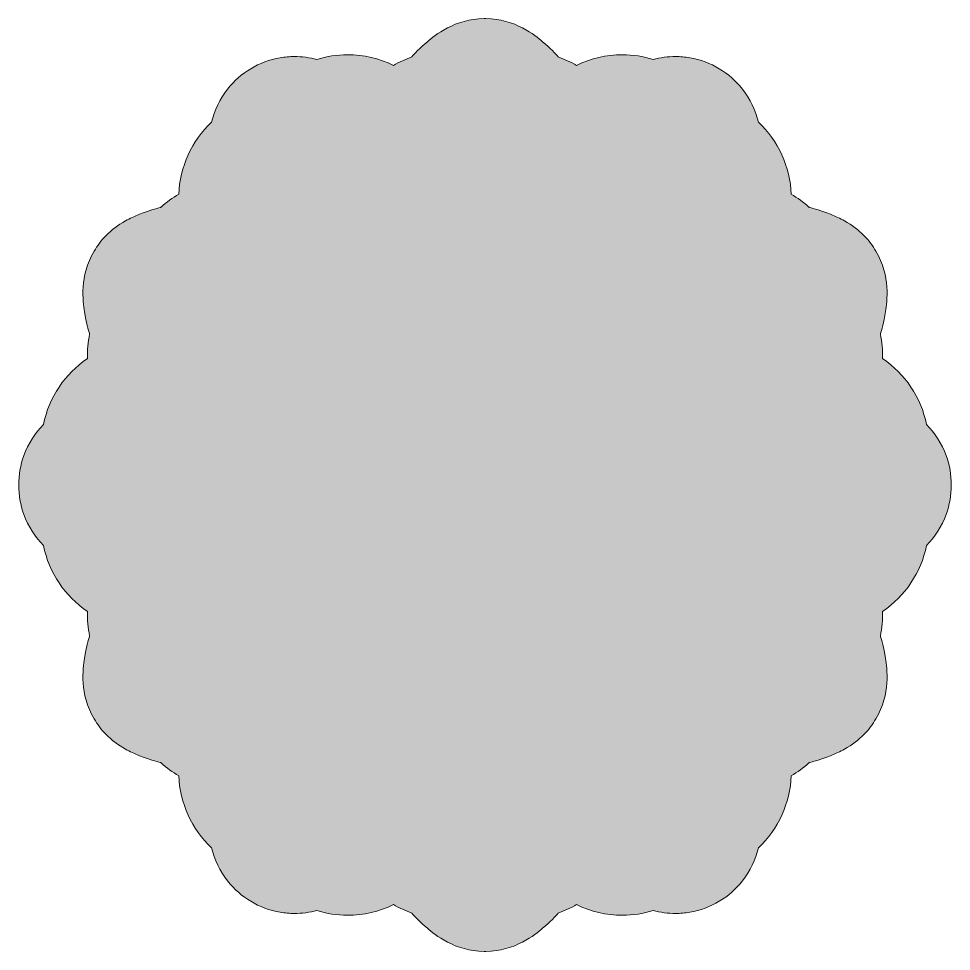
# Model space of a CAD drawing. Header units: inches. Extents: x 53 to 3001, y -2987 to -53.
# Drawn here: x 2107 to 3001, y -2987 to -2093 of the extents above; entities that cross this region are included whole.
import ezdxf

# ---------------------------------------------------------------- set-up
doc = ezdxf.new("R2010")
doc.units = ezdxf.units.IN
doc.header["$MEASUREMENT"] = 0
doc.layers.add('_U+0421_U+043B_U+043E_U+0439 1', color=7, linetype='Continuous')

msp = doc.modelspace()

# ---------------------------------------------------------------- hatches: boundary and pattern name
at = {"layer": '_U+0421_U+043B_U+043E_U+0439 1', "true_color": 0x00243d}
h = msp.add_hatch(color=158, dxfattribs=at)
h.dxf.hatch_style = 2
edge = h.paths.add_edge_path()
edge.add_spline(control_points=[(2996.14, -2511.84), (2991.94, -2500.45), (2985.45, -2490.3), (2977.27, -2481.88), (2972.07, -2456.03), (2956.75, -2433.41), (2935.23, -2418.86), (2935.38, -2410.93), (2934.67, -2403.01), (2933.1, -2395.26), (2934.51, -2391.26), (2936.29, -2384.85), (2937.98, -2373.73), (2939.42, -2364.28), (2943.16, -2339.72), (2928.65, -2315.81), (2922.93, -2305.92), (2913.64, -2295.12), (2898.57, -2286.79), (2894.6, -2284.6), (2890.23, -2282.55), (2885.2, -2280.53), (2875.89, -2276.78), (2869.47, -2274.96), (2865.04, -2274), (2864.87, -2273.86), (2864.71, -2273.71), (2864.54, -2273.56), (2859.27, -2268.86), (2853.62, -2264.74), (2847.66, -2261.25), (2846.49, -2235.11), (2835.3, -2210.12), (2816.23, -2192.27), (2813.37, -2180.81), (2808.17, -2169.94), (2800.76, -2160.46), (2794.56, -2152.52), (2787.02, -2145.96), (2778.59, -2141.05), (2770.09, -2135.78), (2760.51, -2132.16), (2750.34, -2130.47), (2745.84, -2129.72), (2741.25, -2129.35), (2736.69, -2129.35), (2729.4, -2129.35), (2722.19, -2130.31), (2715.23, -2132.14), (2705.75, -2129.11), (2695.87, -2127.57), (2685.78, -2127.57), (2670.43, -2127.57), (2655.39, -2131.14), (2641.81, -2137.86), (2636.22, -2134.58), (2630.31, -2131.82), (2624.18, -2129.62), (2621.41, -2126.33), (2616.95, -2121.69), (2609.22, -2115.18), (2602.02, -2109.11), (2582.91, -2093), (2554.73, -2093), (2554.49, -2093), (2554.24, -2093), (2554, -2093), (2553.76, -2093), (2553.51, -2093), (2553.27, -2093), (2525.09, -2093), (2505.98, -2109.11), (2498.78, -2115.17), (2491.05, -2121.69), (2486.59, -2126.33), (2483.82, -2129.62), (2477.69, -2131.82), (2471.78, -2134.58), (2466.19, -2137.86), (2452.61, -2131.14), (2437.57, -2127.57), (2422.22, -2127.57), (2412.13, -2127.57), (2402.25, -2129.11), (2392.77, -2132.14), (2385.81, -2130.31), (2378.6, -2129.35), (2371.32, -2129.35), (2366.75, -2129.35), (2362.16, -2129.72), (2357.69, -2130.47), (2347.5, -2132.15), (2337.91, -2135.78), (2329.4, -2141.06), (2320.98, -2145.96), (2313.46, -2152.5), (2307.26, -2160.43), (2299.84, -2169.92), (2294.64, -2180.8), (2291.77, -2192.27), (2272.7, -2210.12), (2261.5, -2235.12), (2260.34, -2261.25), (2254.38, -2264.75), (2248.72, -2268.86), (2243.45, -2273.56), (2243.29, -2273.71), (2243.12, -2273.86), (2242.96, -2274.01), (2238.52, -2274.96), (2232.1, -2276.79), (2222.79, -2280.54), (2217.77, -2282.56), (2213.4, -2284.61), (2209.43, -2286.8), (2194.37, -2295.12), (2185.08, -2305.92), (2179.36, -2315.79), (2164.84, -2339.71), (2168.58, -2364.29), (2170.02, -2373.74), (2171.71, -2384.86), (2173.49, -2391.26), (2174.89, -2395.26), (2173.33, -2403.01), (2172.61, -2410.94), (2172.77, -2418.86), (2151.25, -2433.42), (2135.93, -2456.03), (2130.73, -2481.88), (2122.55, -2490.3), (2116.06, -2500.45), (2111.87, -2511.84), (2108.51, -2520.96), (2106.89, -2530.51), (2107.03, -2539.98), (2106.89, -2549.46), (2108.5, -2559.03), (2111.87, -2568.15), (2116.06, -2579.55), (2122.55, -2589.7), (2130.73, -2598.12), (2135.93, -2623.97), (2151.25, -2646.58), (2172.77, -2661.14), (2172.62, -2669.06), (2173.33, -2676.99), (2174.89, -2684.74), (2173.49, -2688.74), (2171.71, -2695.15), (2170.02, -2706.26), (2168.58, -2715.72), (2164.84, -2740.29), (2179.36, -2764.21), (2185.08, -2774.09), (2194.37, -2784.88), (2209.44, -2793.21), (2213.4, -2795.4), (2217.77, -2797.44), (2222.8, -2799.47), (2232.11, -2803.21), (2238.53, -2805.04), (2242.96, -2805.99), (2243.12, -2806.14), (2243.29, -2806.29), (2243.45, -2806.44), (2248.72, -2811.14), (2254.38, -2815.25), (2260.34, -2818.75), (2261.5, -2844.88), (2272.7, -2869.88), (2291.77, -2887.73), (2294.64, -2899.2), (2299.84, -2910.08), (2307.26, -2919.57), (2313.46, -2927.5), (2321, -2934.05), (2329.43, -2938.96), (2337.92, -2944.22), (2347.49, -2947.84), (2357.67, -2949.53), (2362.16, -2950.28), (2366.75, -2950.65), (2371.32, -2950.65), (2378.61, -2950.65), (2385.82, -2949.69), (2392.78, -2947.86), (2402.25, -2950.89), (2412.14, -2952.43), (2422.23, -2952.43), (2437.58, -2952.43), (2452.61, -2948.86), (2466.19, -2942.14), (2471.79, -2945.42), (2477.69, -2948.18), (2483.82, -2950.38), (2486.6, -2953.68), (2491.06, -2958.31), (2498.78, -2964.83), (2505.98, -2970.89), (2525.09, -2987), (2553.27, -2987), (2553.51, -2987), (2553.76, -2987), (2554, -2987), (2554.25, -2987), (2554.49, -2987), (2554.73, -2987), (2582.91, -2987), (2602.03, -2970.89), (2609.22, -2964.83), (2616.96, -2958.3), (2621.41, -2953.67), (2624.18, -2950.38), (2630.32, -2948.18), (2636.22, -2945.42), (2641.81, -2942.14), (2655.39, -2948.86), (2670.43, -2952.43), (2685.78, -2952.43), (2695.87, -2952.43), (2705.75, -2950.89), (2715.23, -2947.86), (2722.19, -2949.69), (2729.4, -2950.65), (2736.69, -2950.65), (2741.25, -2950.65), (2745.85, -2950.27), (2750.34, -2949.53), (2760.54, -2947.84), (2770.13, -2944.21), (2778.64, -2938.92), (2787.03, -2934.02), (2794.55, -2927.49), (2800.74, -2919.57), (2808.16, -2910.08), (2813.37, -2899.19), (2816.23, -2887.73), (2835.3, -2869.87), (2846.5, -2844.88), (2847.67, -2818.75), (2853.62, -2815.25), (2859.28, -2811.13), (2864.55, -2806.43), (2864.71, -2806.29), (2864.88, -2806.14), (2865.04, -2805.99), (2869.46, -2805.04), (2875.88, -2803.21), (2885.21, -2799.46), (2890.23, -2797.44), (2894.61, -2795.39), (2898.57, -2793.2), (2913.64, -2784.87), (2922.93, -2774.08), (2928.65, -2764.19), (2943.16, -2740.27), (2939.42, -2715.71), (2937.98, -2706.25), (2936.29, -2695.14), (2934.51, -2688.74), (2933.11, -2684.74), (2934.67, -2676.98), (2935.39, -2669.06), (2935.23, -2661.13), (2956.75, -2646.58), (2972.07, -2623.96), (2977.27, -2598.12), (2985.45, -2589.69), (2991.94, -2579.55), (2996.13, -2568.16), (2999.49, -2559.04), (3001.11, -2549.49), (3000.97, -2540.02), (3001.11, -2530.53), (2999.5, -2520.97), (2996.14, -2511.84)], knot_values=[0, 0, 0, 0, 1, 1, 1, 2, 2, 2, 3, 3, 3, 4, 4, 4, 5, 5, 5, 6, 6, 6, 7, 7, 7, 8, 8, 8, 9, 9, 9, 10, 10, 10, 11, 11, 11, 12, 12, 12, 13, 13, 13, 14, 14, 14, 15, 15, 15, 16, 16, 16, 17, 17, 17, 18, 18, 18, 19, 19, 19, 20, 20, 20, 21, 21, 21, 22, 22, 22, 23, 23, 23, 24, 24, 24, 25, 25, 25, 26, 26, 26, 27, 27, 27, 28, 28, 28, 29, 29, 29, 30, 30, 30, 31, 31, 31, 32, 32, 32, 33, 33, 33, 34, 34, 34, 35, 35, 35, 36, 36, 36, 37, 37, 37, 38, 38, 38, 39, 39, 39, 40, 40, 40, 41, 41, 41, 42, 42, 42, 43, 43, 43, 44, 44, 44, 45, 45, 45, 46, 46, 46, 47, 47, 47, 48, 48, 48, 49, 49, 49, 50, 50, 50, 51, 51, 51, 52, 52, 52, 53, 53, 53, 54, 54, 54, 55, 55, 55, 56, 56, 56, 57, 57, 57, 58, 58, 58, 59, 59, 59, 60, 60, 60, 61, 61, 61, 62, 62, 62, 63, 63, 63, 64, 64, 64, 65, 65, 65, 66, 66, 66, 67, 67, 67, 68, 68, 68, 69, 69, 69, 70, 70, 70, 71, 71, 71, 72, 72, 72, 73, 73, 73, 74, 74, 74, 75, 75, 75, 76, 76, 76, 77, 77, 77, 78, 78, 78, 79, 79, 79, 80, 80, 80, 81, 81, 81, 82, 82, 82, 83, 83, 83, 84, 84, 84, 85, 85, 85, 86, 86, 86, 87, 87, 87, 88, 88, 88, 89, 89, 89, 90, 90, 90, 91, 91, 91, 92, 92, 92, 92], degree=3, periodic=1)

# ---------------------------------------------------------------- linework, layer by layer
at = {"layer": '_U+0421_U+043B_U+043E_U+0439 1', "lineweight": 0}
msp.add_open_spline([(2996.14, -2511.84), (2991.94, -2500.45), (2985.45, -2490.3), (2977.27, -2481.88), (2972.07, -2456.03), (2956.75, -2433.41), (2935.23, -2418.86), (2935.38, -2410.93), (2934.67, -2403.01), (2933.1, -2395.26), (2934.51, -2391.26), (2936.29, -2384.85), (2937.98, -2373.73), (2939.42, -2364.28), (2943.16, -2339.72), (2928.65, -2315.81), (2922.93, -2305.92), (2913.64, -2295.12), (2898.57, -2286.79), (2894.6, -2284.6), (2890.23, -2282.55), (2885.2, -2280.53), (2875.89, -2276.78), (2869.47, -2274.96), (2865.04, -2274), (2864.87, -2273.86), (2864.71, -2273.71), (2864.54, -2273.56), (2859.27, -2268.86), (2853.62, -2264.74), (2847.66, -2261.25), (2846.49, -2235.11), (2835.3, -2210.12), (2816.23, -2192.27), (2813.37, -2180.81), (2808.17, -2169.94), (2800.76, -2160.46), (2794.56, -2152.52), (2787.02, -2145.96), (2778.59, -2141.05), (2770.09, -2135.78), (2760.51, -2132.16), (2750.34, -2130.47), (2745.84, -2129.72), (2741.25, -2129.35), (2736.69, -2129.35), (2729.4, -2129.35), (2722.19, -2130.31), (2715.23, -2132.14), (2705.75, -2129.11), (2695.87, -2127.57), (2685.78, -2127.57), (2670.43, -2127.57), (2655.39, -2131.14), (2641.81, -2137.86), (2636.22, -2134.58), (2630.31, -2131.82), (2624.18, -2129.62), (2621.41, -2126.33), (2616.95, -2121.69), (2609.22, -2115.18), (2602.02, -2109.11), (2582.91, -2093), (2554.73, -2093), (2554.49, -2093), (2554.24, -2093), (2554, -2093), (2553.76, -2093), (2553.51, -2093), (2553.27, -2093), (2525.09, -2093), (2505.98, -2109.11), (2498.78, -2115.17), (2491.05, -2121.69), (2486.59, -2126.33), (2483.82, -2129.62), (2477.69, -2131.82), (2471.78, -2134.58), (2466.19, -2137.86), (2452.61, -2131.14), (2437.57, -2127.57), (2422.22, -2127.57), (2412.13, -2127.57), (2402.25, -2129.11), (2392.77, -2132.14), (2385.81, -2130.31), (2378.6, -2129.35), (2371.32, -2129.35), (2366.75, -2129.35), (2362.16, -2129.72), (2357.69, -2130.47), (2347.5, -2132.15), (2337.91, -2135.78), (2329.4, -2141.06), (2320.98, -2145.96), (2313.46, -2152.5), (2307.26, -2160.43), (2299.84, -2169.92), (2294.64, -2180.8), (2291.77, -2192.27), (2272.7, -2210.12), (2261.5, -2235.12), (2260.34, -2261.25), (2254.38, -2264.75), (2248.72, -2268.86), (2243.45, -2273.56), (2243.29, -2273.71), (2243.12, -2273.86), (2242.96, -2274.01), (2238.52, -2274.96), (2232.1, -2276.79), (2222.79, -2280.54), (2217.77, -2282.56), (2213.4, -2284.61), (2209.43, -2286.8), (2194.37, -2295.12), (2185.08, -2305.92), (2179.36, -2315.79), (2164.84, -2339.71), (2168.58, -2364.29), (2170.02, -2373.74), (2171.71, -2384.86), (2173.49, -2391.26), (2174.89, -2395.26), (2173.33, -2403.01), (2172.61, -2410.94), (2172.77, -2418.86), (2151.25, -2433.42), (2135.93, -2456.03), (2130.73, -2481.88), (2122.55, -2490.3), (2116.06, -2500.45), (2111.87, -2511.84), (2108.51, -2520.96), (2106.89, -2530.51), (2107.03, -2539.98), (2106.89, -2549.46), (2108.5, -2559.03), (2111.87, -2568.15), (2116.06, -2579.55), (2122.55, -2589.7), (2130.73, -2598.12), (2135.93, -2623.97), (2151.25, -2646.58), (2172.77, -2661.14), (2172.62, -2669.06), (2173.33, -2676.99), (2174.89, -2684.74), (2173.49, -2688.74), (2171.71, -2695.15), (2170.02, -2706.26), (2168.58, -2715.72), (2164.84, -2740.29), (2179.36, -2764.21), (2185.08, -2774.09), (2194.37, -2784.88), (2209.44, -2793.21), (2213.4, -2795.4), (2217.77, -2797.44), (2222.8, -2799.47), (2232.11, -2803.21), (2238.53, -2805.04), (2242.96, -2805.99), (2243.12, -2806.14), (2243.29, -2806.29), (2243.45, -2806.44), (2248.72, -2811.14), (2254.38, -2815.25), (2260.34, -2818.75), (2261.5, -2844.88), (2272.7, -2869.88), (2291.77, -2887.73), (2294.64, -2899.2), (2299.84, -2910.08), (2307.26, -2919.57), (2313.46, -2927.5), (2321, -2934.05), (2329.43, -2938.96), (2337.92, -2944.22), (2347.49, -2947.84), (2357.67, -2949.53), (2362.16, -2950.28), (2366.75, -2950.65), (2371.32, -2950.65), (2378.61, -2950.65), (2385.82, -2949.69), (2392.78, -2947.86), (2402.25, -2950.89), (2412.14, -2952.43), (2422.23, -2952.43), (2437.58, -2952.43), (2452.61, -2948.86), (2466.19, -2942.14), (2471.79, -2945.42), (2477.69, -2948.18), (2483.82, -2950.38), (2486.6, -2953.68), (2491.06, -2958.31), (2498.78, -2964.83), (2505.98, -2970.89), (2525.09, -2987), (2553.27, -2987), (2553.51, -2987), (2553.76, -2987), (2554, -2987), (2554.25, -2987), (2554.49, -2987), (2554.73, -2987), (2582.91, -2987), (2602.03, -2970.89), (2609.22, -2964.83), (2616.96, -2958.3), (2621.41, -2953.67), (2624.18, -2950.38), (2630.32, -2948.18), (2636.22, -2945.42), (2641.81, -2942.14), (2655.39, -2948.86), (2670.43, -2952.43), (2685.78, -2952.43), (2695.87, -2952.43), (2705.75, -2950.89), (2715.23, -2947.86), (2722.19, -2949.69), (2729.4, -2950.65), (2736.69, -2950.65), (2741.25, -2950.65), (2745.85, -2950.27), (2750.34, -2949.53), (2760.54, -2947.84), (2770.13, -2944.21), (2778.64, -2938.92), (2787.03, -2934.02), (2794.55, -2927.49), (2800.74, -2919.57), (2808.16, -2910.08), (2813.37, -2899.19), (2816.23, -2887.73), (2835.3, -2869.87), (2846.5, -2844.88), (2847.67, -2818.75), (2853.62, -2815.25), (2859.28, -2811.13), (2864.55, -2806.43), (2864.71, -2806.29), (2864.88, -2806.14), (2865.04, -2805.99), (2869.46, -2805.04), (2875.88, -2803.21), (2885.21, -2799.46), (2890.23, -2797.44), (2894.61, -2795.39), (2898.57, -2793.2), (2913.64, -2784.87), (2922.93, -2774.08), (2928.65, -2764.19), (2943.16, -2740.27), (2939.42, -2715.71), (2937.98, -2706.25), (2936.29, -2695.14), (2934.51, -2688.74), (2933.11, -2684.74), (2934.67, -2676.98), (2935.39, -2669.06), (2935.23, -2661.13), (2956.75, -2646.58), (2972.07, -2623.96), (2977.27, -2598.12), (2985.45, -2589.69), (2991.94, -2579.55), (2996.13, -2568.16), (2999.49, -2559.04), (3001.11, -2549.49), (3000.97, -2540.02), (3001.11, -2530.53), (2999.5, -2520.97), (2996.14, -2511.84)], degree=3, knots=[0, 0, 0, 0, 1, 1, 1, 2, 2, 2, 3, 3, 3, 4, 4, 4, 5, 5, 5, 6, 6, 6, 7, 7, 7, 8, 8, 8, 9, 9, 9, 10, 10, 10, 11, 11, 11, 12, 12, 12, 13, 13, 13, 14, 14, 14, 15, 15, 15, 16, 16, 16, 17, 17, 17, 18, 18, 18, 19, 19, 19, 20, 20, 20, 21, 21, 21, 22, 22, 22, 23, 23, 23, 24, 24, 24, 25, 25, 25, 26, 26, 26, 27, 27, 27, 28, 28, 28, 29, 29, 29, 30, 30, 30, 31, 31, 31, 32, 32, 32, 33, 33, 33, 34, 34, 34, 35, 35, 35, 36, 36, 36, 37, 37, 37, 38, 38, 38, 39, 39, 39, 40, 40, 40, 41, 41, 41, 42, 42, 42, 43, 43, 43, 44, 44, 44, 45, 45, 45, 46, 46, 46, 47, 47, 47, 48, 48, 48, 49, 49, 49, 50, 50, 50, 51, 51, 51, 52, 52, 52, 53, 53, 53, 54, 54, 54, 55, 55, 55, 56, 56, 56, 57, 57, 57, 58, 58, 58, 59, 59, 59, 60, 60, 60, 61, 61, 61, 62, 62, 62, 63, 63, 63, 64, 64, 64, 65, 65, 65, 66, 66, 66, 67, 67, 67, 68, 68, 68, 69, 69, 69, 70, 70, 70, 71, 71, 71, 72, 72, 72, 73, 73, 73, 74, 74, 74, 75, 75, 75, 76, 76, 76, 77, 77, 77, 78, 78, 78, 79, 79, 79, 80, 80, 80, 81, 81, 81, 82, 82, 82, 83, 83, 83, 84, 84, 84, 85, 85, 85, 86, 86, 86, 87, 87, 87, 88, 88, 88, 89, 89, 89, 90, 90, 90, 91, 91, 91, 92, 92, 92, 92], dxfattribs=at)

doc.saveas('drawing.dxf')
